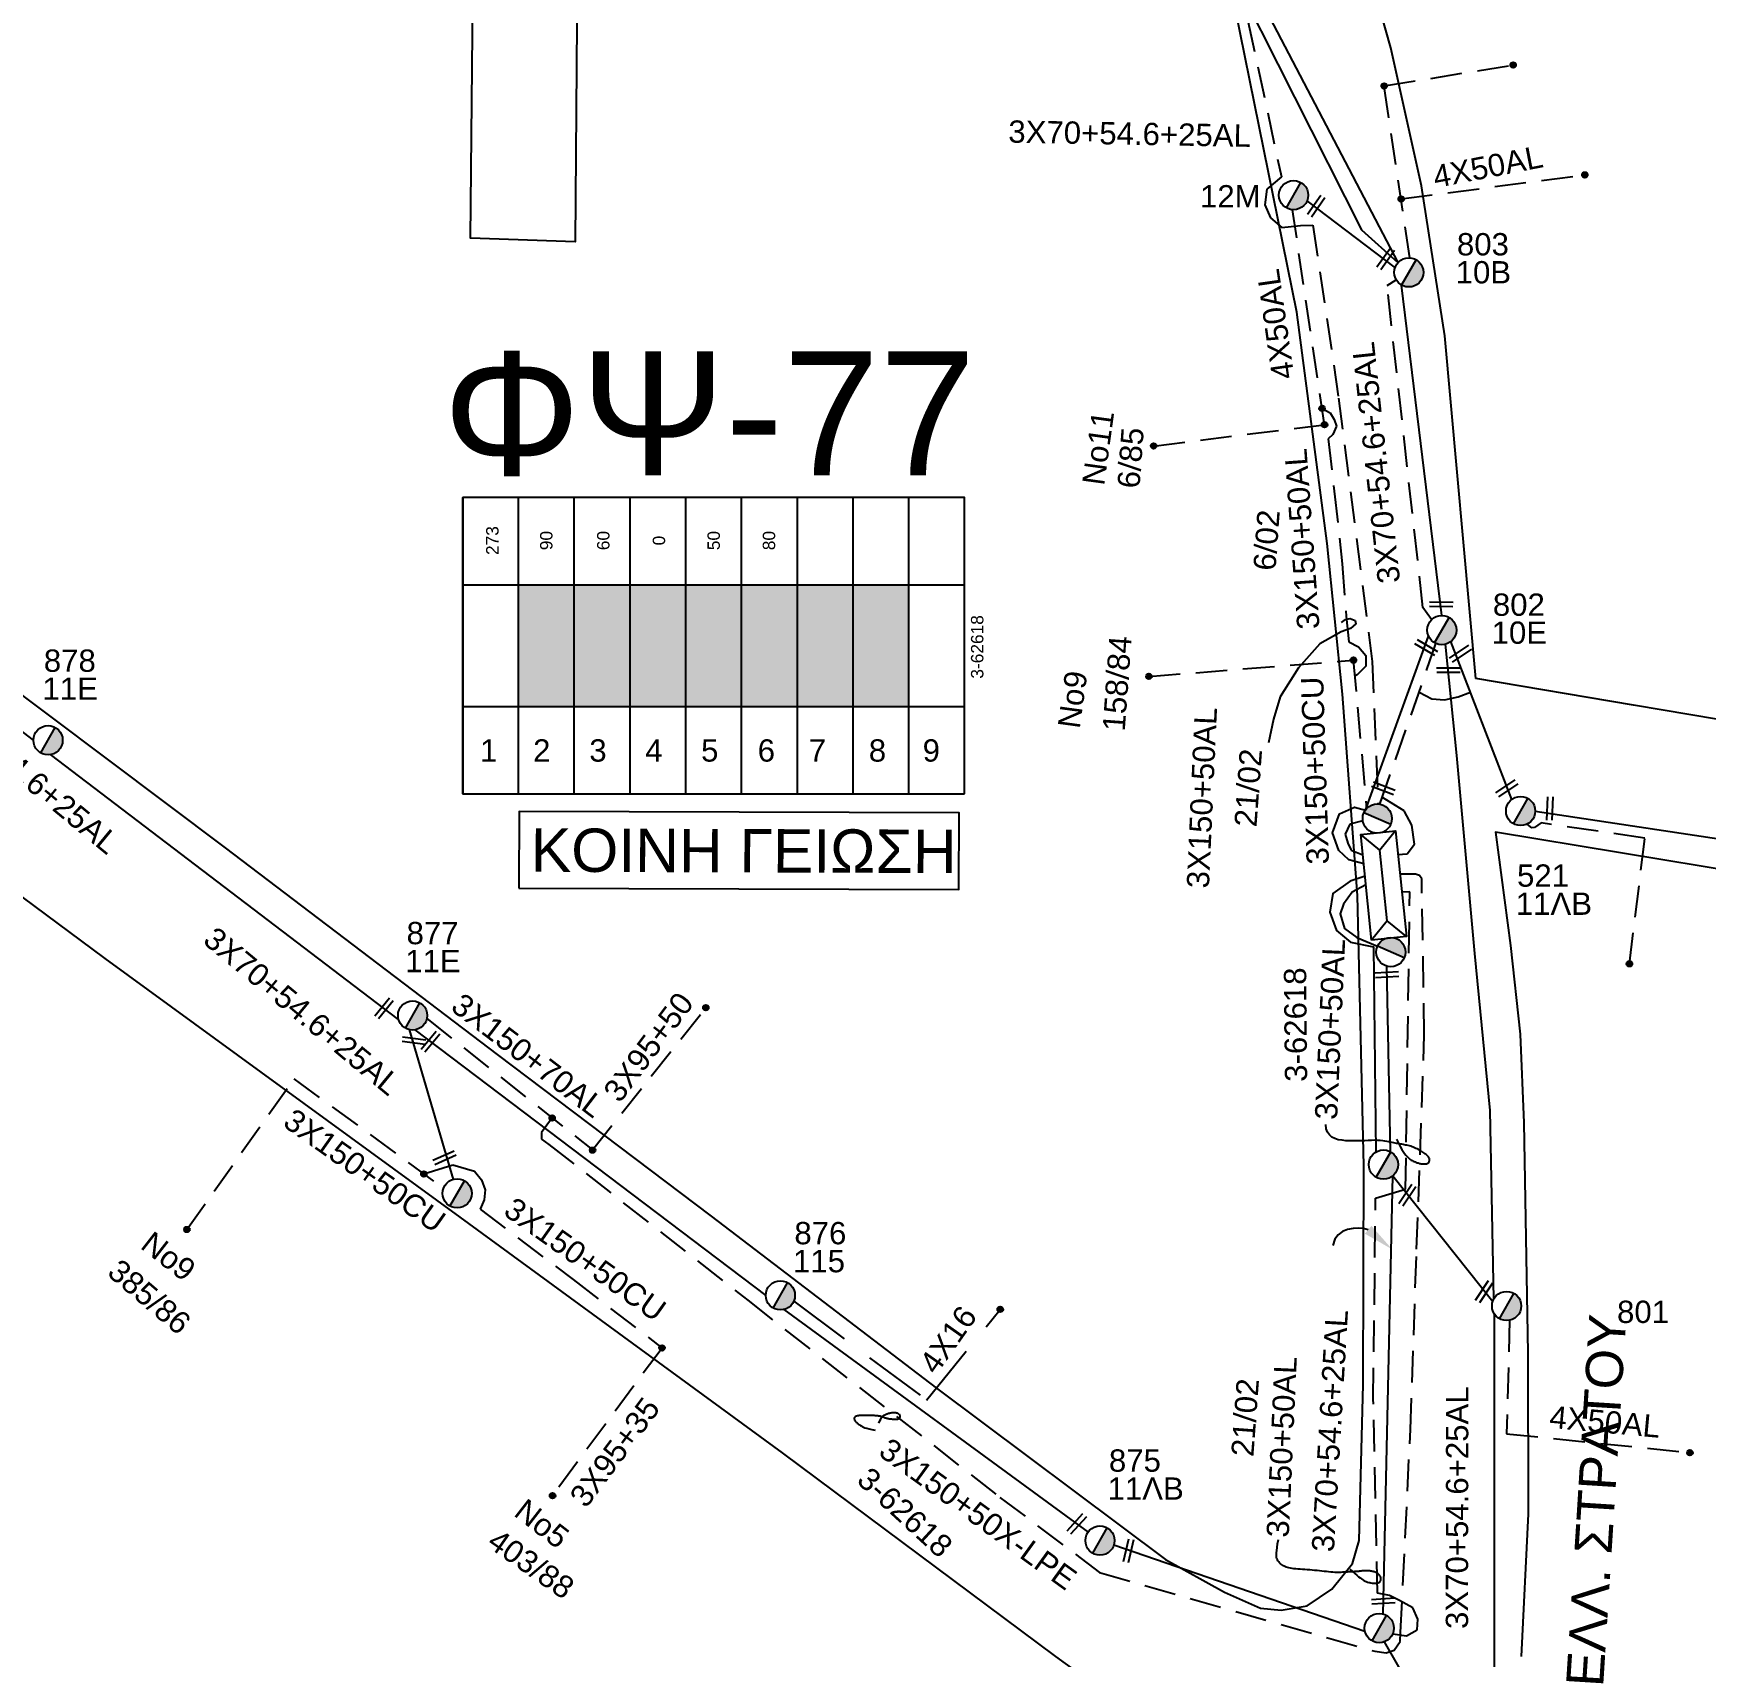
# Model space of a CAD drawing. Header units: millimetres. Extents: x 31 to 3826, y 22 to 1041.
# Drawn here: x 1583.7 to 1718.6, y 792.4 to 923.3 of the extents above; entities that cross this region are included whole.
import ezdxf
from ezdxf.enums import TextEntityAlignment as Align

# ---------------------------------------------------------------- set-up
doc = ezdxf.new("R2010")
doc.units = ezdxf.units.MM
doc.linetypes.add('DASHED', pattern=[19.05, 12.7, -6.35])
doc.linetypes.add('DASHEDX2', pattern=[38.1, 25.4, -12.7])
for name, color, linetype in [('Άγνωστα', 7, 'Continuous'), ('Ασφαλειοκιβώτια Χ.Τ 9 αναχωρήσεων', 7, 'Continuous'), ('Γυμνά εναέρια ΧΤ (3Φ)   4x35CU', 7, 'Continuous'), ('Εναέρια παροχή ΧΤ 4x16', 7, 'SYN_LINE'), ('Επιγραφές - Σχήματα', 7, 'Continuous'), ('Καλώδια ΧΤ   3x150+50AL', 7, 'DASHED'), ('Καλώδια ΧΤ   3x150+50CU', 7, 'DASHED'), ('Μηχανική τομή', 7, 'Continuous'), ('Στύλος ΦΜ', 7, 'Continuous'), ('Στύλος ΦΜ @ 1', 7, 'Continuous'), ('Συνδέσεις', 7, 'Continuous'), ('Συνεστραμμένα ΧΤ   3x70+54.6+25 AL', 7, 'SYN_LINE'), ('Υποσταθμός εναέριος 2 στύλων', 7, 'Continuous'), ('Υποσταθμός πόλεως', 7, 'Continuous'), ('Υπόβαθρο ΔΕΗ', 7, 'Continuous'), ('Υπόγεια καλώδια Δικτύου ΧΤ και Παρ. ΧΤ - 3X150+70 AL', 7, 'DASHED'), ('Υπόγεια καλώδια Παροχών ΧΤ   4x50AL', 7, 'DASHED')]:
    doc.layers.add(name, color=color, linetype=linetype)
doc.styles.add('arial', font='arial.ttf')
doc.styles.get("Standard").update_dxf_attribs({"font": 'arial.ttf'})
doc.linetypes.add('SYN_LINE', pattern='A,0.5,-0.0001,["/\\/\\/\\/",Standard,S=0.1,R=0,X=0,Y=-0.05],-0.25', length=0.7501)

# ---------------------------------------------------------------- blocks, each defined once
blk = doc.blocks.new('ΥΠΑΡΧΩΝ ΤΣΙΜΕΝΤΕΝΙΟΣ ΣΤΥΛΟΣ')
at = {"layer": 'Στύλος ΦΜ'}
blk.add_hatch(color=7, dxfattribs=at).paths.add_polyline_path([(-1.29, -2.28, 0.574793), (2.62, 0, 0.268822), (1.3, 2.27)])
at = {"layer": 'Στύλος ΦΜ', "color": 7}
blk.add_line((-1.29, -2.28), (1.3, 2.27), dxfattribs=at)
blk.add_circle((0, 0), 2.62, dxfattribs=at)
at = {"layer": 'Στύλος ΦΜ', "flags": 4}
for tag, p in [('ΑΡΙΘΜΟΣ', (-4.68, 8.05)), ('ΤΥΠΟΣ', (-4.91, 3.03))]:
    blk.add_attdef(tag, p, '', height=4, dxfattribs=at)
blk = doc.blocks.new('_ΣΥΝΔΕΣΗ')
at = {"layer": 'Συνδέσεις', "linetype": 'SYN_LINE', "ltscale": 40}
blk.add_hatch(color=256, dxfattribs=at).paths.add_polyline_path([(0.5, -0.01, 1), (-0.5, -0.01, 1)])
at = {"layer": 'Συνδέσεις'}
blk.add_circle((0, -0.01), 0.5, dxfattribs=at)
blk = doc.blocks.new('ΜΗΧΑΝΙΚΗ ΤΟΜΗ')
at = {"layer": 'Μηχανική τομή', "ltscale": 40}
for p, q in [((-1.89, 0.78), (1.89, 0.78)), ((1.89, 0), (-1.89, 0))]:
    blk.add_line(p, q, dxfattribs=at)
blk = doc.blocks.new('ΑΣΦΑΛΕΙΟΚΙΒΩΤΙΟ ΥΠΟΣΤΑΘΜΟΥ 9 ΑΝΑΧΩΡΗΣΕΩΝ')
at = {"layer": 'Ασφαλειοκιβώτια Χ.Τ 9 αναχωρήσεων', "ltscale": 40}
for p, q in [((-23.8, 40.36), (24.02, 40.36)), ((-9.72, 40.36), (-9.72, -40.64)), ((9.94, 40.36), (9.94, -40.64)), ((-23.8, 31.36), (24.02, 31.36)), ((-23.8, 22.36), (24.02, 22.36)), ((-23.8, 13.36), (24.02, 13.36)), ((-23.8, 4.36), (24.02, 4.36)), ((-23.8, -4.64), (24.02, -4.64)), ((-23.8, -13.64), (24.02, -13.64)), ((-23.8, -22.64), (24.02, -22.64)), ((-23.8, -31.64), (24.02, -31.64))]:
    blk.add_line(p, q, dxfattribs=at)
at = {"layer": 'Ασφαλειοκιβώτια Χ.Τ 9 αναχωρήσεων'}
blk.add_lwpolyline([(-23.8, -40.64), (24.02, -40.64), (24.02, 40.36), (-23.8, 40.36)], close=True, dxfattribs=at)
for s, p in [('1', (-18.61, 37.57)), ('2', (-18.61, 29)), ('3', (-18.61, 19.93)), ('4', (-18.61, 10.91)), ('5', (-18.61, 1.89)), ('6', (-18.61, -7.24)), ('7', (-18.61, -15.48)), ('8', (-18.61, -25.17)), ('9', (-18.61, -33.86))]:
    blk.add_text(s, height=3.6, rotation=270, dxfattribs=at).set_placement(p)
at = {"layer": 'Ασφαλειοκιβώτια Χ.Τ 9 αναχωρήσεων', "ltscale": 40}
for tag, height, p in [('ΟΝΟΜΑ', 5, (-0.16, 44.31)), ('ΚΕΙΜΕΝΟ 1', 2, (17.06, 35.59)), ('ΚΕΙΜΕΝΟ 2', 2, (17.06, 26.88)), ('ΚΕΙΜΕΝΟ 3', 2, (17.06, 17.69)), ('ΚΕΙΜΕΝΟ 4', 2, (17.06, 8.71)), ('ΚΕΙΜΕΝΟ 5', 2, (17.06, -0.13)), ('ΚΕΙΜΕΝΟ 6', 2, (17.06, -9.05)), ('ΚΕΙΜΕΝΟ 7', 2, (17.06, -18.13)), ('ΚΕΙΜΕΝΟ 8', 2, (17.06, -26.85)), ('ΚΕΙΜΕΝΟ 9', 2, (17.06, -35.99)), ('ΣΧ', 2, (-0.1, -42.64))]:
    blk.add_attdef(tag, text='', height=height, dxfattribs=at).set_placement(p, align=Align.MIDDLE_CENTER)
blk = doc.blocks.new('ΥΠΟΣΤΑΘΜΟΣ ΕΝΑΕΡΙΟΣ ΕΠΙ 2 ΣΤΥΛΩΝ')
at = {"layer": 'Υποσταθμός εναέριος 2 στύλων', "linetype": 'Continuous'}
for points in [[(-11.97, -2.11, 0.574793), (-8.45, -0.07, 0.268822), (-9.64, 1.98)], [(9.68, -2.15, 0.574793), (13.19, -0.1, 0.268822), (12.01, 1.95)]]:
    blk.add_hatch(color=256, dxfattribs=at).paths.add_polyline_path(points)
for p, q in [((-11.97, -2.11), (-9.64, 1.98)), ((9.68, -2.15), (12.01, 1.95))]:
    blk.add_line(p, q, dxfattribs=at)
for centre in [(-10.81, -0.07), (10.84, -0.1)]:
    blk.add_circle(centre, 2.36, dxfattribs=at)
at = {"layer": 'Υποσταθμός πόλεως', "linetype": 'Continuous', "ltscale": 40}
blk.add_lwpolyline([(-8.57, 2.82), (8.57, 2.82), (8.57, -2.82), (-8.57, -2.82)], close=True, dxfattribs=at)
for points in [[(-5.75, 0), (-8.57, 2.82)], [(5.75, 0), (8.57, 2.82)], [(-8.57, -2.82), (-5.75, 0)], [(-5.75, 0), (5.75, 0)], [(8.57, -2.82), (5.75, 0)]]:
    blk.add_lwpolyline(points, dxfattribs=at)
at = {"layer": 'Υποσταθμός εναέριος 2 στύλων', "ltscale": 40, "flags": 1}
for tag, p in [('ΜΕΤΑΣΧΗΜΑΤΙΣΜΟΣ', (14.09, 2.51)), ('ΙΣΧΥΣ', (14.07, -0.28)), ('ΑΡΙΘΜΟΣ', (14.19, -3))]:
    blk.add_attdef(tag, p, '', height=1.8, dxfattribs=at)

msp = doc.modelspace()

# ---------------------------------------------------------------- hatches: boundary and pattern name
at = {"layer": 'Ασφαλειοκιβώτια Χ.Τ 9 αναχωρήσεων'}
for color, points in [(30, [(1627.36, 878.86), (1622.86, 878.86), (1622.86, 869.03), (1627.36, 869.03)]), (6, [(1631.86, 878.86), (1627.36, 878.86), (1627.36, 869.03), (1631.86, 869.03)]), (1, [(1636.36, 878.86), (1631.86, 878.86), (1631.86, 869.03), (1636.36, 869.03)]), (27, [(1640.86, 878.86), (1636.36, 878.86), (1636.36, 869.03), (1640.86, 869.03)]), (85, [(1645.36, 878.86), (1640.86, 878.86), (1640.86, 869.03), (1645.36, 869.03)]), (5, [(1649.86, 878.86), (1645.36, 878.86), (1645.36, 869.03), (1649.86, 869.03)]), (133, [(1654.36, 878.86), (1649.86, 878.86), (1649.86, 869.03), (1654.36, 869.03)])]:
    msp.add_hatch(color=color, dxfattribs=at).paths.add_polyline_path(points)

# ---------------------------------------------------------------- linework, layer by layer
at = {"layer": 'Άγνωστα'}
msp.add_lwpolyline([(1686.48, 909.82), (1693.59, 904.44)], dxfattribs=at)
at = {"layer": 'Άγνωστα', "color": 5, "linetype": 'SYN_LINE', "ltscale": 10}
msp.add_lwpolyline([(1703, 861.52), (1698.1, 874.29)], dxfattribs=at)
at = {"layer": 'Άγνωστα', "color": 5, "linetype": 'DASHED', "ltscale": 0.2}
msp.add_lwpolyline([(1712.5, 848.26), (1713.75, 858.41), (1705.37, 859.64), (1704.85, 859.27), (1704.62, 859.23), (1704.25, 859.54)], dxfattribs=at)
at = {"layer": 'Άγνωστα', "color": 27, "linetype": 'DASHED', "ltscale": 0.2}
for points in [[(1625.58, 835.83), (1624.73, 834.67), (1624.73, 834.13), (1625.32, 833.7), (1641.36, 821.12), (1661.71, 805.22), (1669.74, 799.16), (1691.95, 792.8), (1692.88, 792.67), (1693.52, 792.9), (1694.01, 793.58), (1694.03, 794.31), (1694.83, 810.69), (1695.33, 825.25), (1695.95, 842.55), (1695.74, 855.13), (1695.57, 855.39), (1695.24, 855.51), (1693.98, 855.5)], [(1628.82, 833.25), (1637.98, 844.73)], [(1634.44, 817.27), (1634.44, 817.27), (1625.6, 805.35)]]:
    msp.add_lwpolyline(points, dxfattribs=at)
at = {"layer": 'Άγνωστα', "color": 6, "linetype": 'SYN_LINE', "ltscale": 20}
msp.add_lwpolyline([(1691.17, 855.35), (1689.97, 854.93), (1688.57, 853.94), (1688.32, 852.45), (1688.85, 850.96), (1689.99, 850.02), (1691.86, 849.64), (1692.04, 833.07)], dxfattribs=at)
at = {"layer": 'Άγνωστα', "color": 6, "linetype": 'SYN_LINE', "ltscale": 10}
msp.add_lwpolyline([(1693.41, 831.17), (1701.47, 821.02)], dxfattribs=at)
at = {"layer": 'Άγνωστα', "color": 1, "linetype": 'SYN_LINE', "ltscale": 20}
msp.add_lwpolyline([(1692.7, 793.56), (1700.59, 779.81)], dxfattribs=at)
at = {"layer": 'Γυμνά εναέρια ΧΤ (3Φ)   4x35CU', "color": 85, "linetype": 'DASHED', "ltscale": 0.2}
msp.add_lwpolyline([(1673.72, 871.46), (1690.22, 872.77)], dxfattribs=at)
at = {"layer": 'Εναέρια παροχή ΧΤ 4x16', "color": 30, "linetype": 'DASHEDX2', "ltscale": 0.2}
msp.add_lwpolyline([(1645.07, 821.04), (1655.78, 813.07), (1661.72, 820.38)], dxfattribs=at)
at = {"layer": 'Επιγραφές - Σχήματα'}
for points in [[(1689.26, 875.81), (1689.58, 876.05), (1689.96, 876.12), (1690.37, 875.98), (1690.41, 875.71), (1689.98, 875.33), (1689.23, 875.05), (1687.52, 874.1), (1685.81, 872.15), (1684.32, 869.82), (1683.77, 868.02), (1683.37, 866.1)], [(1695.53, 870.19), (1696.55, 869.64), (1697.58, 869.57), (1698.67, 869.82), (1699.67, 870.2)], [(1693.71, 834.11), (1693.86, 833.8), (1694, 833.53), (1694.13, 833.3), (1694.25, 833.12), (1694.36, 832.96), (1694.46, 832.83), (1694.56, 832.73), (1694.65, 832.64), (1694.73, 832.56), (1694.82, 832.49), (1694.9, 832.44), (1694.97, 832.39), (1695.05, 832.35), (1695.12, 832.31), (1695.2, 832.28), (1695.28, 832.25), (1695.36, 832.22), (1695.44, 832.2), (1695.53, 832.17), (1695.61, 832.15), (1695.69, 832.14), (1695.77, 832.13), (1695.85, 832.12), (1695.92, 832.12), (1695.99, 832.12), (1696.06, 832.13), (1696.12, 832.14), (1696.17, 832.16), (1696.22, 832.18), (1696.26, 832.21), (1696.3, 832.24), (1696.33, 832.28), (1696.35, 832.32), (1696.37, 832.36), (1696.38, 832.4), (1696.38, 832.45), (1696.37, 832.5), (1696.36, 832.55), (1696.34, 832.59), (1696.31, 832.65), (1696.28, 832.7), (1696.24, 832.75), (1696.19, 832.8), (1696.13, 832.85), (1696.07, 832.9), (1696, 832.95), (1695.92, 833.01), (1695.84, 833.06), (1695.76, 833.12), (1695.67, 833.17), (1695.57, 833.23), (1695.48, 833.28), (1695.37, 833.33), (1695.27, 833.38), (1695.17, 833.43), (1695.06, 833.47), (1694.96, 833.51), (1694.85, 833.55), (1694.75, 833.58), (1694.65, 833.6), (1694.54, 833.63), (1694.44, 833.65), (1694.33, 833.67), (1694.23, 833.69), (1694.13, 833.71), (1694.03, 833.73), (1693.92, 833.74), (1693.82, 833.76), (1693.71, 833.78), (1693.59, 833.8), (1693.48, 833.82), (1693.35, 833.85), (1693.22, 833.88), (1693.08, 833.91), (1692.93, 833.94), (1692.76, 833.96), (1692.59, 833.99), (1692.39, 834.01), (1692.18, 834.02), (1691.95, 834.03), (1691.7, 834.02), (1691.43, 834.01), (1691.15, 834), (1690.85, 833.99), (1690.55, 833.98), (1690.24, 833.98), (1689.92, 833.98), (1689.61, 834), (1689.31, 834.03), (1689.01, 834.08), (1688.74, 834.17), (1688.49, 834.29), (1688.29, 834.46), (1688.13, 834.68), (1688.03, 834.96), (1688, 835.3)], [(1691.42, 826.81), (1691.05, 826.9), (1690.64, 826.94), (1690.2, 826.92), (1689.76, 826.84), (1689.36, 826.67), (1689, 826.4), (1688.74, 826.04), (1688.57, 825.55)], [(1651.94, 811.2), (1652.02, 811.39), (1652.09, 811.54), (1652.16, 811.65), (1652.23, 811.74), (1652.29, 811.81), (1652.36, 811.85), (1652.42, 811.89), (1652.47, 811.91), (1652.53, 811.93), (1652.58, 811.95), (1652.63, 811.97), (1652.67, 811.99), (1652.72, 812), (1652.77, 812.01), (1652.82, 812.02), (1652.86, 812.04), (1652.92, 812.05), (1652.97, 812.06), (1653.02, 812.07), (1653.07, 812.07), (1653.12, 812.08), (1653.17, 812.08), (1653.22, 812.08), (1653.27, 812.08), (1653.32, 812.07), (1653.37, 812.05), (1653.41, 812.04), (1653.45, 812.02), (1653.48, 812), (1653.52, 811.97), (1653.55, 811.94), (1653.57, 811.92), (1653.59, 811.89), (1653.61, 811.85), (1653.62, 811.82), (1653.63, 811.79), (1653.63, 811.76), (1653.63, 811.72), (1653.63, 811.69), (1653.62, 811.66), (1653.6, 811.64), (1653.59, 811.61), (1653.57, 811.58), (1653.54, 811.56), (1653.51, 811.54), (1653.48, 811.53), (1653.43, 811.51), (1653.39, 811.5), (1653.34, 811.5), (1653.28, 811.5), (1653.22, 811.5), (1653.16, 811.5), (1653.1, 811.5), (1653.03, 811.51), (1652.97, 811.52), (1652.9, 811.53), (1652.84, 811.54), (1652.78, 811.54), (1652.72, 811.55), (1652.67, 811.56), (1652.61, 811.58), (1652.55, 811.59), (1652.5, 811.6), (1652.45, 811.62), (1652.39, 811.64), (1652.34, 811.66), (1652.28, 811.68), (1652.23, 811.7), (1652.17, 811.72), (1652.11, 811.74), (1652.05, 811.76), (1651.99, 811.77), (1651.92, 811.78), (1651.85, 811.79), (1651.78, 811.8), (1651.71, 811.81), (1651.64, 811.81), (1651.57, 811.82), (1651.49, 811.82), (1651.41, 811.82), (1651.34, 811.82), (1651.26, 811.83), (1651.19, 811.83), (1651.11, 811.83), (1651.04, 811.83), (1650.96, 811.83), (1650.89, 811.83), (1650.82, 811.83), (1650.75, 811.83), (1650.69, 811.83), (1650.63, 811.83), (1650.56, 811.83), (1650.51, 811.82), (1650.45, 811.82), (1650.4, 811.82), (1650.35, 811.82), (1650.3, 811.81), (1650.26, 811.81), (1650.22, 811.8), (1650.18, 811.79), (1650.15, 811.78), (1650.11, 811.77), (1650.08, 811.76), (1650.06, 811.74), (1650.03, 811.73), (1650.01, 811.71), (1649.99, 811.69), (1649.97, 811.67), (1649.96, 811.65), (1649.95, 811.62), (1649.95, 811.6), (1649.95, 811.57), (1649.95, 811.54), (1649.96, 811.51), (1649.97, 811.48), (1649.98, 811.45), (1650, 811.42), (1650.02, 811.38), (1650.05, 811.35), (1650.08, 811.31), (1650.11, 811.28), (1650.15, 811.25), (1650.19, 811.21), (1650.23, 811.17), (1650.28, 811.14), (1650.33, 811.1), (1650.38, 811.06), (1650.45, 811.02), (1650.51, 810.98), (1650.59, 810.93), (1650.69, 810.89), (1650.81, 810.84), (1650.96, 810.79), (1651.15, 810.74), (1651.38, 810.69), (1651.65, 810.64)], [(1689.95, 799.42), (1690.16, 799.23), (1690.34, 799.07), (1690.5, 798.93), (1690.64, 798.81), (1690.76, 798.72), (1690.87, 798.64), (1690.98, 798.57), (1691.08, 798.51), (1691.18, 798.46), (1691.27, 798.42), (1691.37, 798.39), (1691.46, 798.36), (1691.56, 798.34), (1691.64, 798.32), (1691.73, 798.3), (1691.81, 798.3), (1691.89, 798.29), (1691.97, 798.29), (1692.04, 798.29), (1692.1, 798.3), (1692.16, 798.31), (1692.22, 798.32), (1692.27, 798.34), (1692.31, 798.37), (1692.35, 798.39), (1692.38, 798.42), (1692.4, 798.46), (1692.42, 798.49), (1692.43, 798.53), (1692.44, 798.57), (1692.45, 798.61), (1692.45, 798.64), (1692.45, 798.68), (1692.44, 798.72), (1692.43, 798.76), (1692.41, 798.79), (1692.4, 798.83), (1692.38, 798.86), (1692.35, 798.9), (1692.32, 798.93), (1692.29, 798.97), (1692.25, 799), (1692.22, 799.04), (1692.17, 799.07), (1692.13, 799.1), (1692.08, 799.13), (1692.03, 799.16), (1691.98, 799.18), (1691.93, 799.2), (1691.87, 799.22), (1691.81, 799.24), (1691.75, 799.25), (1691.69, 799.26), (1691.62, 799.27), (1691.56, 799.28), (1691.49, 799.29), (1691.42, 799.29), (1691.35, 799.29), (1691.28, 799.29), (1691.21, 799.29), (1691.14, 799.29), (1691.07, 799.28), (1691, 799.28), (1690.93, 799.28), (1690.86, 799.27), (1690.79, 799.27), (1690.73, 799.26), (1690.66, 799.25), (1690.6, 799.25), (1690.53, 799.24), (1690.46, 799.24), (1690.4, 799.23), (1690.33, 799.23), (1690.26, 799.22), (1690.18, 799.22), (1690.1, 799.21), (1690.01, 799.21), (1689.92, 799.2), (1689.82, 799.2), (1689.72, 799.19), (1689.6, 799.19), (1689.47, 799.18), (1689.34, 799.18), (1689.2, 799.17), (1689.05, 799.17), (1688.9, 799.17), (1688.74, 799.17), (1688.57, 799.18), (1688.4, 799.19), (1688.23, 799.21), (1688.05, 799.23), (1687.87, 799.25), (1687.68, 799.27), (1687.49, 799.29), (1687.3, 799.31), (1687.1, 799.33), (1686.9, 799.35), (1686.7, 799.36), (1686.5, 799.38), (1686.3, 799.39), (1686.11, 799.4), (1685.92, 799.42), (1685.75, 799.43), (1685.58, 799.45), (1685.43, 799.46), (1685.28, 799.48), (1685.15, 799.51), (1685.02, 799.53), (1684.91, 799.56), (1684.8, 799.6), (1684.7, 799.64), (1684.6, 799.69), (1684.51, 799.74), (1684.42, 799.8), (1684.34, 799.86), (1684.26, 799.93), (1684.2, 800.01), (1684.14, 800.09), (1684.09, 800.17), (1684.05, 800.26), (1684.03, 800.36), (1684.01, 800.46), (1684.01, 800.59), (1684.02, 800.75), (1684.04, 800.94), (1684.07, 801.17), (1684.11, 801.46), (1684.17, 801.81)]]:
    msp.add_lwpolyline(points, dxfattribs=at)
at = {"layer": 'Επιγραφές - Σχήματα', "color": 190}
msp.add_lwpolyline([(1622.89, 854.37), (1658.4, 854.26), (1658.42, 860.44), (1622.91, 860.55)], close=True, dxfattribs=at)
at = {"layer": 'Επιγραφές - Σχήματα'}
msp.add_solid([(1691.68, 827.13), (1693.36, 825.23), (1691.16, 826.49)], dxfattribs=at)
at = {"layer": 'Καλώδια ΧΤ   3x150+50AL', "color": 85, "ltscale": 0.2}
for points in [[(1687.7, 893.09), (1688.36, 892.72), (1688.67, 892.19), (1688.85, 891.64), (1688.56, 890.98), (1688.18, 890.64), (1688.68, 886.4), (1689.33, 880.55), (1689.64, 876.33), (1689.87, 874.24), (1690.63, 873.84), (1691.24, 873.14), (1691.23, 872.29), (1690.54, 871.58), (1690.34, 871.48)], [(1690.22, 872.77), (1691.29, 860.8)], [(1691, 859.82), (1689.95, 859.55), (1689.55, 858.73), (1689.77, 858), (1690.05, 857.43), (1690.99, 857.05)]]:
    msp.add_lwpolyline(points, dxfattribs=at)
at = {"layer": 'Καλώδια ΧΤ   3x150+50AL', "color": 1, "ltscale": 0.2}
msp.add_lwpolyline([(1693.4, 794.21), (1694.5, 794.05), (1695.36, 794.52), (1695.43, 795.4), (1695.01, 796.3), (1693.95, 796.9), (1693.13, 797.31), (1692.17, 797.5), (1691.83, 813.14), (1692.02, 829.36), (1694.44, 830.08), (1694.78, 854.07), (1694.13, 854.06)], dxfattribs=at)
at = {"layer": 'Καλώδια ΧΤ   3x150+50CU', "color": 133, "ltscale": 0.2}
msp.add_lwpolyline([(1696.53, 876.04), (1695.84, 877.02), (1692.94, 903), (1693.69, 903.45)], dxfattribs=at)
at = {"layer": 'Καλώδια ΧΤ   3x150+50CU', "color": 133, "linetype": 'SYN_LINE', "ltscale": 10}
msp.add_lwpolyline([(1691.07, 856.34), (1689.85, 856.65), (1689.06, 857.4), (1688.53, 858.84), (1689.11, 860.38), (1690.32, 860.91), (1691.19, 860.67), (1696.28, 874.72)], dxfattribs=at)
at = {"layer": 'Καλώδια ΧΤ   3x150+50CU', "color": 5, "ltscale": 0.2}
for points in [[(1692.37, 861.14), (1696.89, 874.12)], [(1693.82, 857.1), (1694.57, 857.14), (1695.15, 857.92), (1694.93, 859.47), (1694.32, 860.62), (1692.57, 861.7)]]:
    msp.add_lwpolyline(points, dxfattribs=at)
at = {"layer": 'Καλώδια ΧΤ   3x150+50CU', "color": 27, "ltscale": 0.2}
for points in [[(1596.11, 826.83), (1604.74, 838.99), (1616.81, 830.16)], [(1615.22, 831.32), (1617.56, 832.04), (1619.31, 831.53), (1619.87, 830.84), (1620.16, 830.04), (1620.1, 829.22), (1619.76, 828.46), (1627.28, 822.79), (1634.44, 817.27)]]:
    msp.add_lwpolyline(points, dxfattribs=at)
at = {"layer": 'Συνεστραμμένα ΧΤ   3x70+54.6+25 AL', "color": 6, "linetype": 'SYN_LINE', "ltscale": 20}
for p, q in [((1693.84, 904.86), (1680.58, 930.21)), ((1697.36, 876.38), (1694.12, 903.03)), ((1700.02, 849.1), (1698.57, 865.09)), ((1701.57, 821.25), (1701.26, 836.44)), ((1701.59, 812.76), (1701.59, 780.15))]:
    msp.add_line(p, q, dxfattribs=at)
at = {"layer": 'Συνεστραμμένα ΧΤ   3x70+54.6+25 AL', "color": 30, "ltscale": 20}
for p, q in [((1583.72, 866.31), (1557.66, 886.41)), ((1613.19, 843.77), (1585.1, 865.15)), ((1614.49, 842.93), (1642.82, 821.52)), ((1644.27, 820.38), (1668.83, 802.42)), ((1670.91, 801.4), (1691.16, 794.41))]:
    msp.add_line(p, q, dxfattribs=at)
at = {"layer": 'Συνεστραμμένα ΧΤ   3x70+54.6+25 AL', "color": 6, "linetype": 'SYN_LINE', "ltscale": 10}
msp.add_line((1698.57, 865.09), (1697.67, 874.06), dxfattribs=at)
at = {"layer": 'Συνεστραμμένα ΧΤ   3x70+54.6+25 AL', "color": 5, "ltscale": 20}
msp.add_line((1704.9, 860.6), (1722.94, 857.87), dxfattribs=at)
at = {"layer": 'Συνεστραμμένα ΧΤ   3x70+54.6+25 AL', "color": 6, "linetype": 'SYN_LINE', "ltscale": 15}
msp.add_line((1701.26, 836.44), (1700.02, 849.1), dxfattribs=at)
at = {"layer": 'Συνεστραμμένα ΧΤ   3x70+54.6+25 AL', "color": 30, "linetype": 'SYN_LINE', "ltscale": 20}
for p, q in [((1693.23, 833.09), (1692.93, 848.09)), ((1692.64, 795.8), (1693.41, 831.17))]:
    msp.add_line(p, q, dxfattribs=at)
at = {"layer": 'Συνεστραμμένα ΧΤ   3x70+54.6+25 AL', "color": 6, "linetype": 'SYN_LINE', "ltscale": 8}
msp.add_line((1701.59, 820.05), (1701.59, 812.76), dxfattribs=at)
at = {"layer": 'Συνεστραμμένα ΧΤ   3x70+54.6+25 AL', "color": 85, "ltscale": 20}
msp.add_lwpolyline([(1680.23, 930.34), (1680.07, 928.93), (1690.88, 907.5), (1693.82, 904.85)], dxfattribs=at)
at = {"layer": 'Συνεστραμμένα ΧΤ   3x70+54.6+25 AL', "color": 30, "linetype": 'SYN_LINE', "ltscale": 20}
msp.add_lwpolyline([(1691.24, 854.64), (1690.12, 854.06), (1689.43, 853.07), (1689.15, 852.31), (1689.51, 851.13), (1690.5, 850.38), (1692.17, 849.7)], dxfattribs=at)
at = {"layer": 'Συνεστραμμένα ΧΤ   3x70+54.6+25 AL', "color": 27, "ltscale": 10}
msp.add_lwpolyline([(1614.04, 842.98), (1617.58, 830.88)], dxfattribs=at)
at = {"layer": 'Υπόβαθρο ΔΕΗ'}
for points in [[(1700.1, 871.29), (1697.61, 898.95), (1695.72, 911.05), (1693.24, 922.17), (1690.29, 932.67), (1686.73, 942.38), (1684.51, 947.1), (1687.5, 951.38), (1702.01, 948.8), (1724.45, 945), (1746.59, 941.25), (1775.02, 936.54), (1805.66, 931.39)], [(1627.73, 945.41), (1627.42, 906.52), (1618.99, 906.81), (1619.41, 950.92)], [(1684.12, 696.78), (1686.98, 715.23), (1688.55, 730.38), (1690.25, 748.48), (1690.38, 767.43), (1689.91, 775.32), (1689.44, 775.89), (1683.66, 779.73), (1666.22, 792.37), (1644.17, 808.81), (1618.16, 827.83), (1589.51, 848.71), (1562.7, 868.61), (1533.7, 890.29), (1512.86, 905.85), (1497.36, 917.45), (1484.9, 926.13), (1471.05, 935.97), (1464.05, 940.95), (1454.67, 927.85), (1433.69, 897.57)], [(1575.46, 875.44), (1599.19, 857.64), (1621.13, 840.95), (1638.42, 827.92), (1656.59, 814.04), (1675.06, 800.2), (1679.83, 797.56), (1682.73, 796.29), (1684.39, 796.13), (1686.49, 796.46), (1688.48, 797.82), (1690.15, 799.87), (1690.68, 801.75), (1691.01, 814.33), (1691.06, 831.97), (1690.56, 853.77), (1689.34, 870.03), (1688.11, 882.18), (1685.65, 900.84), (1680.35, 927.12)], [(1797.39, 854.95), (1777.7, 858.26), (1760.81, 861), (1735.63, 865.3), (1712.84, 869.15), (1700.1, 871.29)], [(1811.99, 840.3), (1792.81, 843.43), (1762.13, 848.55), (1741.45, 852.15), (1721.87, 855.55), (1701.7, 858.9), (1702.91, 849.75), (1703.67, 842.6), (1703.99, 835.45), (1704.31, 816.87), (1704.33, 803.9), (1703.76, 792.37)]]:
    msp.add_lwpolyline(points, dxfattribs=at)
at = {"layer": 'Υπόγεια καλώδια Δικτύου ΧΤ και Παρ. ΧΤ - 3X150+70 AL', "color": 27, "ltscale": 0.2}
msp.add_lwpolyline([(1615.47, 843.86), (1628.82, 833.25)], dxfattribs=at)
at = {"layer": 'Υπόγεια καλώδια Παροχών ΧΤ   4x50AL', "color": 85, "ltscale": 0.2}
for points in [[(1679.75, 930.85), (1679.11, 930.19), (1678.81, 928.88), (1678.89, 927.02), (1680.17, 925.49), (1681.71, 924.37), (1684.42, 911.77), (1683.25, 910.78), (1683.09, 909.5), (1683.55, 908.46), (1684.46, 907.68), (1685.97, 907.83), (1686.96, 907.88), (1689.03, 893.92), (1691.75, 872.67), (1692.23, 861.16)], [(1692.71, 919.1), (1703.12, 920.8)], [(1694.79, 905.23), (1692.71, 919.1)], [(1694.07, 909.99), (1708.9, 911.93)], [(1687.9, 891.77), (1685.31, 909.12)], [(1674.1, 890.05), (1687.9, 891.77)]]:
    msp.add_lwpolyline(points, dxfattribs=at)
at = {"layer": 'Υπόγεια καλώδια Παροχών ΧΤ   4x50AL', "color": 6, "ltscale": 0.2}
msp.add_lwpolyline([(1702.83, 819.51), (1702.59, 810.35), (1717.38, 808.83)], dxfattribs=at)

# ---------------------------------------------------------------- block references
at = {"layer": 'Ασφαλειοκιβώτια Χ.Τ 9 αναχωρήσεων'}
ref = msp.add_blockref('ΑΣΦΑΛΕΙΟΚΙΒΩΤΙΟ ΥΠΟΣΤΑΘΜΟΥ 9 ΑΝΑΧΩΡΗΣΕΩΝ', (1638.54, 873.89), dxfattribs=dict(at, xscale=0.5, yscale=0.5, zscale=0.5, rotation=90))
ref.add_attrib('ΣΧ', '3-62618', dxfattribs={"ltscale": 40, "height": 1, "rotation": 90}).set_placement((1659.87, 873.84), align=Align.MIDDLE_CENTER)
ref.add_attrib('ΚΕΙΜΕΝΟ 2', '90', dxfattribs={"ltscale": 40, "height": 1, "rotation": 90}).set_placement((1625.1, 882.42), align=Align.MIDDLE_CENTER)
ref.add_attrib('ΚΕΙΜΕΝΟ 1', '273', dxfattribs={"ltscale": 40, "height": 1, "rotation": 90}).set_placement((1620.75, 882.42), align=Align.MIDDLE_CENTER)
ref.add_attrib('ΚΕΙΜΕΝΟ 3', '60', dxfattribs={"ltscale": 40, "height": 1, "rotation": 90}).set_placement((1629.7, 882.42), align=Align.MIDDLE_CENTER)
ref.add_attrib('ΚΕΙΜΕΝΟ 4', '0', dxfattribs={"ltscale": 40, "height": 1, "rotation": 90}).set_placement((1634.19, 882.42), align=Align.MIDDLE_CENTER)
ref.add_attrib('ΚΕΙΜΕΝΟ 5', '50', dxfattribs={"ltscale": 40, "height": 1, "rotation": 90}).set_placement((1638.61, 882.42), align=Align.MIDDLE_CENTER)
ref.add_attrib('ΚΕΙΜΕΝΟ 6', '80', dxfattribs={"ltscale": 40, "height": 1, "rotation": 90}).set_placement((1643.07, 882.42), align=Align.MIDDLE_CENTER)
at = {"layer": 'Μηχανική τομή'}
for p, xscale, yscale, zscale, rotation in [((1687.07, 909.52), 0.4999999999998493, 0.4999999999998493, 0.4999999999998493, 235.162627956296), ((1692.67, 905.27), 0.4999999999998493, 0.4999999999998493, 0.4999999999998493, 235.162627956296), ((1697.32, 877.47), 0.4999999999996267, 0.4999999999996267, 0.4999999999996267, 179.2492448160661), ((1696.19, 873.95), 0.4999999999996042, 0.4999999999996042, 0.4999999999996042, 149.5058386847143), ((1698.75, 873.46), 0.4999999999997604, 0.4999999999997604, 0.4999999999997604, 214.260657594284), ((1697.89, 872.16), 0.4999999999995252, 0.4999999999995252, 0.4999999999995252, 180.2579682243825), ((1692.72, 862.61), 0.4999999999998687, 0.4999999999998687, 0.4999999999998687, 159.1044120944741), ((1702.49, 862.59), 0.4999999999997604, 0.4999999999997604, 0.4999999999997604, 214.260657594284), ((1705.88, 860.81), 0.4999999999997995, 0.4999999999997995, 0.4999999999997995, 267.4022975901999), ((1692.96, 847.2), 0.4999999999996653, 0.4999999999996653, 0.4999999999996653, 3.531245800617256), ((1612.16, 844.55), 0.4999999999998015, 0.4999999999998015, 0.4999999999998015, 50.76256700586737), ((1614.4, 841.87), 0.4999999999996096, 0.4999999999996096, 0.4999999999996096, 352.5152737776191), ((1615.91, 841.86), 0.4999999999998015, 0.4999999999998015, 0.4999999999998015, 50.76256700586737), ((1616.97, 832.44), 0.499999999999978, 0.499999999999978, 0.499999999999978, 23.60097018153277), ((1694.74, 829.49), 0.4999999999997851, 0.4999999999997851, 0.4999999999997851, 56.38971738307497), ((1700.92, 821.71), 0.4999999999997851, 0.4999999999997851, 0.4999999999997851, 56.38971738307497), ((1668.05, 802.95), 0.4999999999998964, 0.4999999999998964, 0.4999999999998964, 47.20194036306331), ((1672.27, 800.87), 0.4999999999997311, 0.4999999999997311, 0.4999999999997311, 76.96901683259838), ((1692.66, 796.66), 0.4999999999996653, 0.4999999999996653, 0.4999999999996653, 3.531245800617256)]:
    msp.add_blockref('ΜΗΧΑΝΙΚΗ ΤΟΜΗ', p, dxfattribs=dict(at, xscale=xscale, yscale=yscale, zscale=zscale, rotation=rotation))
at = {"layer": 'Στύλος ΦΜ @ 1', "ltscale": 40}
ref = msp.add_blockref('ΥΠΑΡΧΩΝ ΤΣΙΜΕΝΤΕΝΙΟΣ ΣΤΥΛΟΣ', (1685.4, 910.29), dxfattribs=dict(at, xscale=0.4499999999998181, yscale=0.4499999999998181, zscale=0.4499999999998181))
ref.add_attrib('ΤΥΠΟΣ', '12M', (1677.85, 909.3), dxfattribs={"layer": 'Στύλος ΦΜ', "height": 1.8, "flags": 4})
ref = msp.add_blockref('ΥΠΑΡΧΩΝ ΤΣΙΜΕΝΤΕΝΙΟΣ ΣΤΥΛΟΣ', (1694.7, 904.06), dxfattribs=dict(at, xscale=0.4499999999998181, yscale=0.4499999999998181, zscale=0.4499999999998181))
ref.add_attrib('ΤΥΠΟΣ', '10B', (1698.48, 903.17), dxfattribs={"layer": 'Στύλος ΦΜ', "height": 1.8, "flags": 4})
ref.add_attrib('ΑΡΙΘΜΟΣ', '803', (1698.58, 905.43), dxfattribs={"layer": 'Στύλος ΦΜ', "height": 1.8, "flags": 4})
ref = msp.add_blockref('ΥΠΑΡΧΩΝ ΤΣΙΜΕΝΤΕΝΙΟΣ ΣΤΥΛΟΣ', (1697.36, 875.2), dxfattribs=dict(at, xscale=0.4499999999998181, yscale=0.4499999999998181, zscale=0.4499999999998181))
ref.add_attrib('ΤΥΠΟΣ', '10E', (1701.38, 874.09), dxfattribs={"layer": 'Στύλος ΦΜ', "height": 1.8, "flags": 4})
ref.add_attrib('ΑΡΙΘΜΟΣ', '802', (1701.48, 876.35), dxfattribs={"layer": 'Στύλος ΦΜ', "height": 1.8, "flags": 4})
ref = msp.add_blockref('ΥΠΑΡΧΩΝ ΤΣΙΜΕΝΤΕΝΙΟΣ ΣΤΥΛΟΣ', (1584.9, 866.31), dxfattribs=dict(at, xscale=0.4499999999998181, yscale=0.4499999999998181, zscale=0.4499999999998181))
ref.add_attrib('ΤΥΠΟΣ', '11E', (1584.45, 869.57), dxfattribs={"layer": 'Στύλος ΦΜ', "height": 1.8, "flags": 4})
ref.add_attrib('ΑΡΙΘΜΟΣ', '878', (1584.56, 871.83), dxfattribs={"layer": 'Στύλος ΦΜ', "height": 1.8, "flags": 4})
ref = msp.add_blockref('ΥΠΑΡΧΩΝ ΤΣΙΜΕΝΤΕΝΙΟΣ ΣΤΥΛΟΣ', (1703.72, 860.6), dxfattribs=dict(at, xscale=0.4499999999998181, yscale=0.4499999999998181, zscale=0.4499999999998181))
ref.add_attrib('ΤΥΠΟΣ', '11ΛB', (1703.33, 852.22), dxfattribs={"layer": 'Στύλος ΦΜ', "height": 1.8, "flags": 4})
ref.add_attrib('ΑΡΙΘΜΟΣ', '521', (1703.43, 854.49), dxfattribs={"layer": 'Στύλος ΦΜ', "height": 1.8, "flags": 4})
ref = msp.add_blockref('ΥΠΑΡΧΩΝ ΤΣΙΜΕΝΤΕΝΙΟΣ ΣΤΥΛΟΣ', (1614.32, 844.1), dxfattribs=dict(at, xscale=0.4499999999998181, yscale=0.4499999999998181, zscale=0.4499999999998181))
ref.add_attrib('ΤΥΠΟΣ', '11E', (1613.72, 847.59), dxfattribs={"layer": 'Στύλος ΦΜ', "height": 1.8, "flags": 4})
ref.add_attrib('ΑΡΙΘΜΟΣ', '877', (1613.83, 849.85), dxfattribs={"layer": 'Στύλος ΦΜ', "height": 1.8, "flags": 4})
at = {"layer": 'Στύλος ΦΜ @ 1', "ltscale": 40, "xscale": 0.4499999999998181, "yscale": 0.4499999999998181, "zscale": 0.4499999999998181}
for p in [(1692.65, 832.07), (1617.91, 829.75), (1692.31, 794.67)]:
    msp.add_blockref('ΥΠΑΡΧΩΝ ΤΣΙΜΕΝΤΕΝΙΟΣ ΣΤΥΛΟΣ', p, dxfattribs=at)
at = {"layer": 'Στύλος ΦΜ @ 1', "ltscale": 40}
ref = msp.add_blockref('ΥΠΑΡΧΩΝ ΤΣΙΜΕΝΤΕΝΙΟΣ ΣΤΥΛΟΣ', (1643.99, 821.52), dxfattribs=dict(at, xscale=0.4499999999998181, yscale=0.4499999999998181, zscale=0.4499999999998181))
ref.add_attrib('ΤΥΠΟΣ', '115', (1645.01, 823.38), dxfattribs={"layer": 'Στύλος ΦΜ', "height": 1.8, "flags": 4})
ref.add_attrib('ΑΡΙΘΜΟΣ', '876', (1645.12, 825.64), dxfattribs={"layer": 'Στύλος ΦΜ', "height": 1.8, "flags": 4})
ref = msp.add_blockref('ΥΠΑΡΧΩΝ ΤΣΙΜΕΝΤΕΝΙΟΣ ΣΤΥΛΟΣ', (1702.59, 820.66), dxfattribs=dict(at, xscale=0.4499999999998181, yscale=0.4499999999998181, zscale=0.4499999999998181))
ref.add_attrib('ΤΥΠΟΣ', '801', (1711.5, 819.29), dxfattribs={"layer": 'Στύλος ΦΜ', "height": 1.8, "flags": 4})
ref = msp.add_blockref('ΥΠΑΡΧΩΝ ΤΣΙΜΕΝΤΕΝΙΟΣ ΣΤΥΛΟΣ', (1669.78, 801.73), dxfattribs=dict(at, xscale=0.4499999999998181, yscale=0.4499999999998181, zscale=0.4499999999998181))
ref.add_attrib('ΤΥΠΟΣ', '11ΛB', (1670.39, 805.03), dxfattribs={"layer": 'Στύλος ΦΜ', "height": 1.8, "flags": 4})
ref.add_attrib('ΑΡΙΘΜΟΣ', '875', (1670.5, 807.29), dxfattribs={"layer": 'Στύλος ΦΜ', "height": 1.8, "flags": 4})
at = {"layer": 'Συνδέσεις', "xscale": 0.4499999999998181, "yscale": 0.4499999999998181, "zscale": 0.4499999999998181}
for p in [(1703.12, 920.8), (1692.71, 919.11), (1708.9, 911.93), (1694.08, 909.99), (1687.7, 893.09), (1687.9, 891.77), (1674.11, 890.06), (1690.23, 872.78), (1673.73, 871.47), (1712.5, 848.27), (1637.98, 844.74), (1625.58, 835.83), (1628.84, 833.24), (1615.22, 831.32), (1596.11, 826.84), (1661.73, 820.39), (1634.44, 817.28), (1717.38, 808.83), (1625.61, 805.36)]:
    msp.add_blockref('_ΣΥΝΔΕΣΗ', p, dxfattribs=at)
at = {"layer": 'Υποσταθμός εναέριος 2 στύλων', "xscale": 0.4999999999999349, "yscale": 0.4999999999999349, "zscale": 0.4999999999999349, "rotation": 95.86182991361173}
msp.add_blockref('ΥΠΟΣΤΑΘΜΟΣ ΕΝΑΕΡΙΟΣ ΕΠΙ 2 ΣΤΥΛΩΝ', (1692.66, 854.59), dxfattribs=at)

# ---------------------------------------------------------------- texts
at = {"layer": 'Άγνωστα', "color": 7, "char_height": 1.8, "width": 168.3718, "attachment_point": 1}
for s, insert, rotation in [('3X95+50', (1629.59, 838.04), 53.2522), ('3X95+35', (1626.87, 805.35), 53.2522), ('3X150+50X-LPE', (1652.86, 810.13), 324.0734)]:
    msp.add_mtext(s, dxfattribs=dict(at, insert=insert, rotation=rotation))
at = {"layer": 'Εναέρια παροχή ΧΤ 4x16', "color": 7, "insert": (1655.09, 816.07), "char_height": 1.8, "width": 168.3718, "attachment_point": 1, "rotation": 54.809}
msp.add_mtext('4X16', dxfattribs=at)
at = {"layer": 'Επιγραφές - Σχήματα', "insert": (1616.74, 897.68), "char_height": 10, "width": 103.4348, "attachment_point": 1}
msp.add_mtext('ΦΨ-77', dxfattribs=at)
at = {"layer": 'Επιγραφές - Σχήματα', "char_height": 1.8, "width": 84.1859, "attachment_point": 1, "style": 'arial'}
for s, insert, rotation in [('No11', (1668.33, 887.05), 82.1892), ('No9', (1666.36, 867.43), 82.1892), ('No9', (1593.36, 826.8), 322.1422), ('No5', (1623.49, 805.23), 322.1422)]:
    msp.add_mtext(s, dxfattribs=dict(at, insert=insert, rotation=rotation))
at = {"layer": 'Επιγραφές - Σχήματα', "ltscale": 40, "char_height": 1.8, "width": 47.0228, "attachment_point": 1, "style": 'arial'}
for s, insert, rotation in [('{\\fArial|b0|i0|c161|p34;6/85}', (1671.17, 886.72), 85.8125), ('{\\fArial|b0|i0|c161|p34;6/02}', (1682.14, 880.08), 85.8125), ('{\\fArial|b0|i0|c161|p34;158/84}', (1669.98, 867.12), 85.8125), ('{\\fArial|b0|i0|c161|p34;21/02}', (1680.61, 859.4), 85.8125), ('{\\fArial|b0|i0|c161|p34;3-62618}', (1684.7, 838.74), 90.5385), ('{\\fArial|b0|i0|c161|p34;385/86}', (1590.74, 824.58), 319.7044), ('{\\fArial|b0|i0|c161|p34;21/02}', (1680.36, 808.59), 85.8125), ('{\\fArial|b0|i0|c161|p34;3-62618}', (1651.27, 807.8), 317.3803), ('{\\fArial|b0|i0|c161|p34;403/88}', (1621.25, 802.79), 325.0956)]:
    msp.add_mtext(s, dxfattribs=dict(at, insert=insert, rotation=rotation))
at = {"layer": 'Επιγραφές - Σχήματα', "color": 190, "insert": (1623.86, 859.2), "char_height": 3.5, "width": 35.1311, "attachment_point": 1, "rotation": 359.8159}
msp.add_mtext('KOINH ΓΕΙΩΣΗ', dxfattribs=at)
at = {"layer": 'Επιγραφές - Σχήματα', "insert": (1707.38, 790.06), "char_height": 3, "width": 157.7424, "attachment_point": 1, "rotation": 86.4053}
msp.add_mtext('ΕΛΛ. ΣΤΡΑΤΟΥ', dxfattribs=at)
at = {"layer": 'Καλώδια ΧΤ   3x150+50AL', "color": 7, "char_height": 1.8, "width": 168.3718, "attachment_point": 1}
for insert, rotation in [((1685.71, 875.19), 94.1694), ((1676.77, 854.41), 87.4145), ((1687.11, 835.74), 87.4145), ((1683.21, 802.03), 87.4145)]:
    msp.add_mtext('3X150+50AL', dxfattribs=dict(at, insert=insert, rotation=rotation))
at = {"layer": 'Καλώδια ΧΤ   3x150+50CU', "color": 7, "char_height": 1.8, "width": 168.3718, "attachment_point": 1}
for insert, rotation in [((1686.46, 856.25), 91.7799), ((1604.79, 836.71), 324.6807), ((1622.58, 829.55), 324.6807)]:
    msp.add_mtext('3X150+50CU', dxfattribs=dict(at, insert=insert, rotation=rotation))
at = {"layer": 'Συνεστραμμένα ΧΤ   3x70+54.6+25 AL', "color": 7}
for rotation, p in [(358.9878, (1662.37, 914.53)), (96.2482, (1694.01, 879.07)), (320.402, (1574.59, 869.47)), (320.402, (1597.3, 850)), (86.6427, (1688.65, 800.77)), (89.9357, (1699.48, 794.6))]:
    msp.add_text('3X70+54.6+25AL', height=1.8, rotation=rotation, dxfattribs=at).set_placement(p)
at = {"layer": 'Υπόγεια καλώδια Δικτύου ΧΤ και Παρ. ΧΤ - 3X150+70 AL', "color": 7, "insert": (1618.38, 846.03), "char_height": 1.8, "width": 168.3718, "attachment_point": 1, "rotation": 322.6926}
msp.add_mtext('3X150+70AL', dxfattribs=at)
at = {"layer": 'Υπόγεια καλώδια Παροχών ΧΤ   4x50AL', "color": 7, "char_height": 1.8, "width": 168.3718, "attachment_point": 1}
for insert, rotation in [((1696.51, 912.63), 10.9627), ((1683.69, 895.31), 98.1928), ((1706.15, 812.63), 354.7881)]:
    msp.add_mtext('4X50AL', dxfattribs=dict(at, insert=insert, rotation=rotation))

doc.saveas('drawing.dxf')
